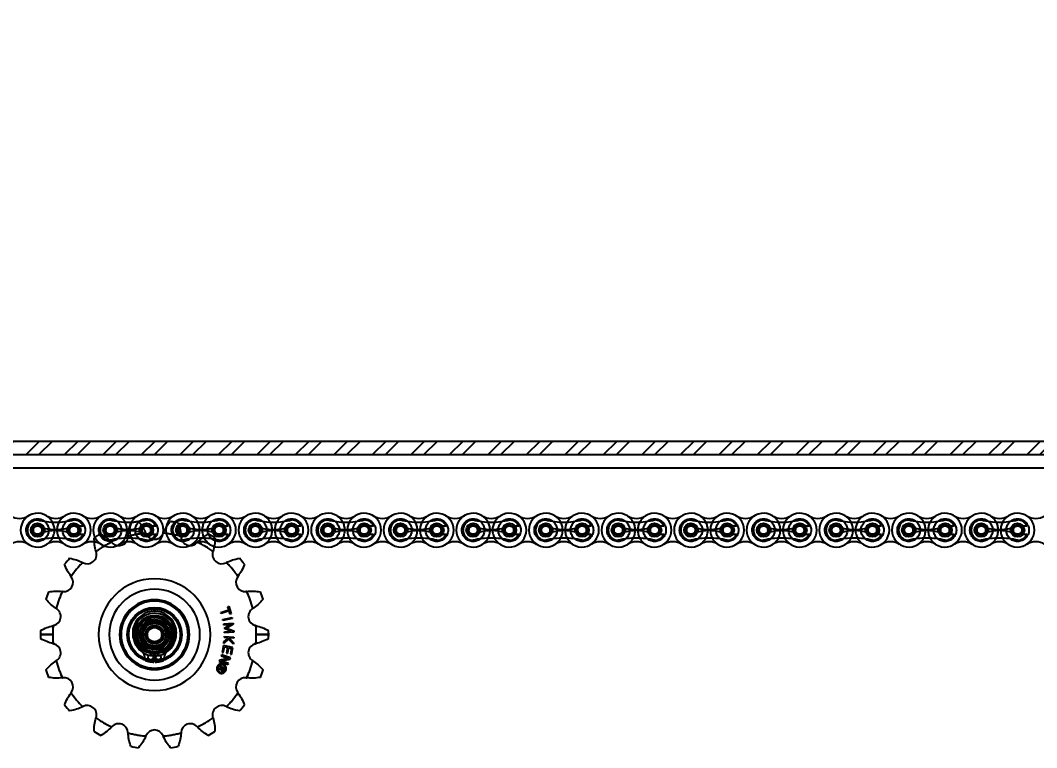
# Model space of a CAD drawing. Header units: metres. Extents: x 0 to 21025, y 0 to 14850.
# Drawn here: x 3496.1 to 3851.7, y 6327.6 to 6582.1 of the extents above; entities that cross this region are included whole.
import ezdxf

# ---------------------------------------------------------------- set-up
doc = ezdxf.new("R2010")
doc.units = ezdxf.units.M
doc.header["$LTSCALE"] = 25
doc.linetypes.add('HIDDEN2', pattern=[4.7625, 3.175, -1.5875])
for name, color, linetype in [('18_COTAS', 7, 'Continuous'), ('SHA', 7, 'Continuous'), ('SL4', 4, 'Continuous'), ('ST1', 7, 'HIDDEN2')]:
    doc.layers.add(name, color=color, linetype=linetype)
doc.styles.add('ROMANS', font='ROMANS.SHX')
doc.dimstyles.new('25___1-25', dxfattribs={"dimscale": 25, "dimtxt": 2.5, "dimasz": 2, "dimexe": 1.5, "dimexo": 1, "dimgap": 0.5, "dimtad": 1, "dimzin": 12, "dimtxsty": 'ROMANS', "dimcen": 0, "dimclrd": 256, "dimclre": 256, "dimclrt": 3, "dimazin": 3, "dimtfac": 1, "dimtmove": 0, "dimatfit": 0, "dimfxl": 1, "dimlwd": -1, "dimlwe": -1, "dimarcsym": 0})

# ---------------------------------------------------------------- blocks, each defined once
blk = doc.blocks.new('*D13')
at = {"layer": '18_COTAS', "transparency": 16777216}
for p, q in [((2083.56, 6357.87), (2083.56, 7037.95)), ((6382.51, 6357.87), (6382.51, 7037.95)), ((2133.56, 7000.45), (6332.51, 7000.45))]:
    blk.add_line(p, q, dxfattribs=at)
for points in [[(2133.56, 7008.78), (2133.56, 6992.11), (2083.56, 7000.45)], [(6332.51, 7008.78), (6332.51, 6992.11), (6382.51, 7000.45)]]:
    blk.add_solid(points, dxfattribs=at)
at = {"layer": 'Defpoints', "color": 0, "transparency": 16777216}
for p in [(6382.51, 7000.45), (2083.56, 6332.87), (6382.51, 6332.87)]:
    blk.add_point(p, dxfattribs=at)
at = {"layer": '18_COTAS', "color": 3, "transparency": 16777216, "insert": (4233.04, 7050.15), "char_height": 62.5, "attachment_point": 5, "style": 'ROMANS'}
blk.add_mtext('4298,95', dxfattribs=at)

msp = doc.modelspace()

# ---------------------------------------------------------------- hatches: boundary and pattern name
at = {"layer": 'SHA'}
h = msp.add_hatch(dxfattribs=at)
h.set_pattern_fill('ANSI32', color=256, style=0)
h.set_pattern_definition([(45, (-2913.5705, 2928.034), (-6.735192, 6.735192), []), (45, (-2909.08, 2928.034), (-6.735192, 6.735192), [])])
h.paths.add_polyline_path([(4205.539, 6434.865), (2880.564, 6434.865), (2880.564, 6430.103), (4205.539, 6430.103)], flags=0)

# ---------------------------------------------------------------- linework, layer by layer
at = {"layer": 'SL4'}
for p, q in [((2880.564, 6434.865), (4205.539, 6434.865)), ((2880.564, 6430.103), (4205.539, 6430.103)), ((4205.539, 6425.34), (2880.564, 6425.34)), ((3563.945, 6398.138), (3563.526, 6396.268)), ((3507.444, 6367.135), (3503.112, 6367.135)), ((3530.837, 6367.135), (3531.325, 6367.135)), ((3554.778, 6367.135), (3555.267, 6367.135)), ((3582.992, 6367.135), (3578.659, 6367.135))]:
    msp.add_line(p, q, dxfattribs=at)
for centre, radius in [((3502.13, 6403.705), 2.399), ((3514.83, 6403.705), 2.399), ((3527.53, 6403.705), 2.398), ((3540.23, 6403.705), 2.399), ((3552.93, 6403.705), 2.399), ((3565.63, 6403.705), 2.399), ((3578.33, 6403.705), 2.398), ((3591.03, 6403.705), 2.399), ((3603.73, 6403.705), 2.399), ((3616.43, 6403.705), 2.399), ((3629.13, 6403.705), 2.398), ((3641.83, 6403.705), 2.399), ((3654.53, 6403.705), 2.399), ((3667.23, 6403.705), 2.399), ((3679.93, 6403.705), 2.398), ((3692.63, 6403.705), 2.399), ((3705.33, 6403.705), 2.399), ((3718.03, 6403.705), 2.399), ((3730.73, 6403.705), 2.398), ((3743.43, 6403.705), 2.399), ((3756.13, 6403.705), 2.399), ((3768.83, 6403.705), 2.399), ((3781.53, 6403.705), 2.399), ((3794.23, 6403.705), 2.399), ((3806.93, 6403.705), 2.399), ((3819.63, 6403.705), 2.399), ((3832.33, 6403.705), 2.399), ((3845.03, 6403.705), 2.399), ((3543.052, 6367.135), 9.525), ((3543.052, 6367.135), 9.025)]:
    msp.add_circle(centre, radius, dxfattribs=at)
for centre, radius, start, end in [((3495.78, 6413.698), 5.92, 237.56669, 302.43331), ((3502.13, 6403.705), 5.92, 57.56669, 302.43331), ((3508.48, 6413.698), 5.92, 237.56669, 302.43331), ((3514.83, 6403.705), 5.92, 237.56669, 122.43331), ((3521.18, 6413.698), 5.92, 237.56669, 302.43331), ((3527.53, 6403.705), 5.92, 57.56669, 302.43331), ((3533.88, 6413.698), 5.92, 237.56669, 302.43331), ((3540.23, 6403.705), 5.92, 237.56669, 122.43331), ((3546.58, 6413.698), 5.92, 237.56669, 302.43331), ((3552.93, 6403.705), 5.92, 57.56669, 302.43331), ((3559.28, 6413.698), 5.92, 237.56669, 302.43331), ((3565.63, 6403.705), 5.92, 237.56669, 122.43331), ((3571.98, 6413.698), 5.92, 237.56669, 302.43331), ((3578.33, 6403.705), 5.92, 57.56669, 302.43331), ((3584.68, 6413.698), 5.92, 237.56669, 302.43331), ((3591.03, 6403.705), 5.92, 237.56669, 122.43331), ((3597.38, 6413.698), 5.92, 237.56669, 302.43331), ((3603.73, 6403.705), 5.92, 57.56669, 302.43331), ((3610.08, 6413.698), 5.92, 237.56669, 302.43331), ((3616.43, 6403.705), 5.92, 237.56669, 122.43331), ((3622.78, 6413.698), 5.92, 237.56669, 302.43331), ((3629.13, 6403.705), 5.92, 57.56669, 302.43331), ((3635.48, 6413.698), 5.92, 237.56669, 302.43331), ((3641.83, 6403.705), 5.92, 237.56669, 122.43331), ((3648.18, 6413.698), 5.92, 237.56669, 302.43331), ((3654.53, 6403.705), 5.92, 57.56669, 302.43331), ((3660.88, 6413.698), 5.92, 237.56669, 302.43331), ((3667.23, 6403.705), 5.92, 237.56669, 122.43331), ((3673.58, 6413.698), 5.92, 237.56669, 302.43331), ((3679.93, 6403.705), 5.92, 57.56669, 302.43331), ((3686.28, 6413.698), 5.92, 237.56669, 302.43331), ((3692.63, 6403.705), 5.92, 237.56669, 122.43331), ((3698.98, 6413.698), 5.92, 237.56669, 302.43331), ((3705.33, 6403.705), 5.92, 57.56669, 302.43331), ((3711.68, 6413.698), 5.92, 237.56669, 302.43331), ((3718.03, 6403.705), 5.92, 237.56669, 122.43331), ((3724.38, 6413.698), 5.92, 237.56669, 302.43331), ((3730.73, 6403.705), 5.92, 57.56669, 302.43331), ((3737.08, 6413.698), 5.92, 237.56669, 302.43331), ((3743.43, 6403.705), 5.92, 237.56669, 122.43331), ((3749.78, 6413.698), 5.92, 237.56669, 302.43331), ((3756.13, 6403.705), 5.92, 57.56669, 302.43331), ((3762.48, 6413.698), 5.92, 237.56669, 302.43331), ((3768.83, 6403.705), 5.92, 237.56669, 122.43331), ((3775.18, 6413.698), 5.92, 237.56669, 302.43331), ((3781.53, 6403.705), 5.92, 57.56669, 302.43331), ((3787.88, 6413.698), 5.92, 237.56669, 302.43331), ((3794.23, 6403.705), 5.92, 237.56669, 122.43331), ((3800.58, 6413.698), 5.92, 237.56669, 302.43331), ((3806.93, 6403.705), 5.92, 57.56669, 302.43331), ((3813.28, 6413.698), 5.92, 237.56669, 302.43331), ((3819.63, 6403.705), 5.92, 237.56669, 122.43331), ((3825.98, 6413.698), 5.92, 237.56669, 302.43331), ((3832.33, 6403.705), 5.92, 57.56669, 302.43331), ((3838.68, 6413.698), 5.92, 237.56669, 302.43331), ((3845.03, 6403.705), 5.92, 237.56669, 122.43331), ((3851.38, 6413.698), 5.92, 237.56669, 302.43331), ((3495.78, 6393.712), 5.92, 57.56669, 122.43331), ((3508.48, 6393.712), 5.92, 57.56669, 122.43331), ((3521.18, 6393.712), 5.92, 57.56669, 122.43331), ((3543.052, 6367.135), 35.607, 119.47752, 125.09934), ((3530.535, 6401.525), 3.238, 260.67098, 323.16884), ((3533.88, 6393.712), 5.92, 57.56669, 122.43331), ((3546.58, 6393.712), 5.92, 57.56669, 122.43331), ((3555.569, 6401.525), 3.238, 265.84524, 317.5), ((3559.28, 6393.712), 5.92, 57.56669, 122.43331), ((3569.303, 6388.94), 15.39, 137.01769, 137.5), ((3543.052, 6367.135), 35.607, 54.90066, 65.09934), ((3571.98, 6393.712), 5.92, 57.56669, 122.43331), ((3584.68, 6393.712), 5.92, 57.56669, 122.43331), ((3597.38, 6393.712), 5.92, 57.56669, 122.43331), ((3610.08, 6393.712), 5.92, 57.56669, 122.43331), ((3622.78, 6393.712), 5.92, 57.56669, 122.43331), ((3635.48, 6393.712), 5.92, 57.56669, 122.43331), ((3648.18, 6393.712), 5.92, 57.56669, 122.43331), ((3660.88, 6393.712), 5.92, 57.56669, 122.43331), ((3673.58, 6393.712), 5.92, 57.56669, 122.43331), ((3686.28, 6393.712), 5.92, 57.56669, 122.43331), ((3698.98, 6393.712), 5.92, 57.56669, 122.43331), ((3711.68, 6393.712), 5.92, 57.56669, 122.43331), ((3724.38, 6393.712), 5.92, 57.56669, 122.43331), ((3737.08, 6393.712), 5.92, 57.56669, 122.43331), ((3749.78, 6393.712), 5.92, 57.56669, 122.43331), ((3762.48, 6393.712), 5.92, 57.56669, 122.43331), ((3775.18, 6393.712), 5.92, 57.56669, 122.43331), ((3787.88, 6393.712), 5.92, 57.56669, 122.43331), ((3800.58, 6393.712), 5.92, 57.56669, 122.43331), ((3813.28, 6393.712), 5.92, 57.56669, 122.43331), ((3825.98, 6393.712), 5.92, 57.56669, 122.43331), ((3838.68, 6393.712), 5.92, 57.56669, 122.43331), ((3851.38, 6393.712), 5.92, 57.56669, 122.43331), ((3543.052, 6367.135), 39.94, 138.03204, 141.96796), ((3519.528, 6395.17), 3.238, 242.5, 17.5), ((3537.294, 6400.772), 15.39, 197.01769, 197.5), ((3566.576, 6395.17), 3.238, 162.5, 297.5), ((3548.81, 6400.772), 15.39, 342.5, 342.98231), ((3543.052, 6367.135), 39.94, 38.03204, 41.96796), ((3543.052, 6367.135), 35.607, 134.90066, 145.09934), ((3510.926, 6378.647), 15.39, 62.5, 62.98231), ((3575.177, 6378.647), 15.39, 117.01769, 117.5), ((3543.052, 6367.135), 35.607, 34.90066, 45.09934), ((3511.358, 6385.434), 3.238, 262.5, 37.5), ((3526.137, 6396.774), 15.39, 217.01769, 217.5), ((3543.052, 6367.135), 19.544, 0, 180), ((3574.746, 6385.434), 3.238, 142.5, 277.5), ((3559.967, 6396.774), 15.39, 322.5, 322.98231), ((3543.052, 6367.135), 39.94, 158.03204, 161.96796), ((3543.052, 6367.135), 35.607, 154.90066, 165.09934), ((3508.926, 6366.965), 15.39, 82.5, 82.98231), ((3543.052, 6367.135), 15.88, 0, 180), ((3577.177, 6366.965), 15.39, 97.01769, 97.5), ((3543.052, 6367.135), 35.607, 14.90066, 25.09934), ((3543.052, 6367.135), 39.94, 18.03204, 21.96796), ((3507.011, 6373.49), 3.238, 282.5, 57.5), ((3517.02, 6389.201), 15.39, 237.01769, 237.5), ((3543.052, 6367.135), 12.215, 0, 180), ((3543.052, 6367.135), 11.726, 0, 180), ((3579.093, 6373.49), 3.238, 122.5, 257.5), ((3569.084, 6389.201), 15.39, 302.5, 302.98231), ((3543.052, 6367.135), 35.607, 174.90066, 180), ((3511.042, 6355.304), 15.39, 102.5, 102.98231), ((3575.061, 6355.304), 15.39, 77.01769, 77.5), ((3543.052, 6367.135), 35.607, 0, 5.09934), ((3543.052, 6367.135), 39.94, 178.03204, 180), ((3543.052, 6367.135), 39.94, 180, 181.96796), ((3543.052, 6367.135), 35.607, 180, 185.09934), ((3543.052, 6367.135), 19.544, 180, 0), ((3543.052, 6367.135), 15.88, 180, 0), ((3543.052, 6367.135), 12.215, 180, 0), ((3543.052, 6367.135), 11.726, 180, 0), ((3543.052, 6367.135), 35.607, 354.90066, 0), ((3543.052, 6367.135), 39.94, 0, 1.96796), ((3543.052, 6367.135), 39.94, 358.03204, 0), ((3511.042, 6378.967), 15.39, 257.01769, 257.5), ((3507.011, 6360.78), 3.238, 302.5, 77.5), ((3579.093, 6360.78), 3.238, 102.5, 237.5), ((3575.061, 6378.967), 15.39, 282.5, 282.98231), ((3543.052, 6367.135), 39.94, 198.03204, 201.96796), ((3517.02, 6345.069), 15.39, 122.5, 122.98231), ((3543.052, 6367.135), 35.607, 194.90066, 205.09934), ((3543.052, 6367.135), 35.607, 334.90066, 345.09934), ((3569.084, 6345.069), 15.39, 57.01769, 57.5), ((3543.052, 6367.135), 39.94, 338.03204, 341.96796), ((3508.926, 6367.306), 15.39, 277.01769, 277.5), ((3511.358, 6348.837), 3.238, 322.5, 97.5), ((3574.746, 6348.837), 3.238, 82.5, 217.5), ((3577.177, 6367.306), 15.39, 262.5, 262.98231), ((3526.137, 6337.497), 15.39, 142.5, 142.98231), ((3543.052, 6367.135), 35.607, 214.90066, 225.09934), ((3543.052, 6367.135), 35.607, 314.90066, 325.09934), ((3559.967, 6337.497), 15.39, 37.01769, 37.5), ((3543.052, 6367.135), 39.94, 218.03204, 221.96796), ((3510.926, 6355.624), 15.39, 297.01769, 297.5), ((3519.528, 6339.1), 3.238, 342.5, 117.5), ((3566.576, 6339.1), 3.238, 62.5, 197.5), ((3575.177, 6355.624), 15.39, 242.5, 242.98231), ((3543.052, 6367.135), 39.94, 318.03204, 321.96796), ((3537.294, 6333.499), 15.39, 162.5, 162.98231), ((3543.052, 6367.135), 35.607, 234.90066, 245.09934), ((3543.052, 6367.135), 35.607, 294.90066, 305.09934), ((3548.81, 6333.499), 15.39, 17.01769, 17.5), ((3543.052, 6367.135), 39.94, 238.03204, 241.96796), ((3516.8, 6345.33), 15.39, 317.01769, 317.5), ((3530.535, 6332.745), 3.238, 2.5, 137.5), ((3543.052, 6330.538), 3.238, 22.5, 157.5), ((3555.569, 6332.745), 3.238, 42.5, 177.5), ((3569.303, 6345.33), 15.39, 222.5, 222.98231), ((3543.052, 6367.135), 39.94, 298.03204, 301.96796), ((3549.145, 6333.558), 15.39, 182.5, 182.98231), ((3543.052, 6367.135), 35.607, 254.90066, 265.09934), ((3525.841, 6337.667), 15.39, 337.01769, 337.5), ((3560.262, 6337.667), 15.39, 202.5, 202.98231), ((3543.052, 6367.135), 35.607, 274.90066, 285.09934), ((3536.958, 6333.558), 15.39, 357.01769, 357.5), ((3543.052, 6367.135), 39.94, 258.03204, 261.96796), ((3543.052, 6367.135), 39.94, 278.03204, 281.96796)]:
    msp.add_arc(centre, radius, start, end, dxfattribs=at)
for points, knots in [([(3522.578, 6396.268), (3522.362, 6397.036), (3522.06, 6398.11), (3522.016, 6399.183), (3522.003, 6399.489)], [0, 0, 0, 0, 0.7150867, 1, 1, 1, 1]), ([(3513.356, 6393.844), (3514.155, 6393.684), (3515.708, 6393.374), (3517.196, 6392.689), (3517.917, 6392.357)], [0, 0, 0, 0, 0.5152637, 1, 1, 1, 1]), ([(3568.186, 6392.357), (3568.908, 6392.689), (3570.396, 6393.374), (3571.948, 6393.684), (3572.748, 6393.844)], [0, 0, 0, 0, 0.4847362, 1, 1, 1, 1]), ([(3513.848, 6387.508), (3513.396, 6388.161), (3512.463, 6389.508), (3511.888, 6390.982), (3511.592, 6391.742)], [0, 0, 0, 0, 0.4847365, 1, 1, 1, 1]), ([(3574.511, 6391.742), (3574.215, 6390.982), (3573.64, 6389.508), (3572.707, 6388.161), (3572.255, 6387.508)], [0, 0, 0, 0, 0.5152633, 1, 1, 1, 1]), ([(3508.642, 6376.292), (3507.993, 6376.75), (3506.656, 6377.697), (3505.612, 6378.886), (3505.073, 6379.499)], [0, 0, 0, 0, 0.4847361, 1, 1, 1, 1]), ([(3506.012, 6382.076), (3506.818, 6382.2), (3508.382, 6382.44), (3510.015, 6382.305), (3510.806, 6382.24)], [0, 0, 0, 0, 0.5152562, 1, 1, 1, 1]), ([(3575.297, 6382.24), (3576.088, 6382.305), (3577.721, 6382.44), (3579.285, 6382.2), (3580.092, 6382.076)], [0, 0, 0, 0, 0.4847219, 1, 1, 1, 1]), ([(3581.03, 6379.499), (3580.492, 6378.886), (3579.447, 6377.697), (3578.11, 6376.75), (3577.462, 6376.292)], [0, 0, 0, 0, 0.5152637, 1, 1, 1, 1]), ([(3503.135, 6368.507), (3503.851, 6368.899), (3505.239, 6369.659), (3506.819, 6370.091), (3507.585, 6370.3)], [0, 0, 0, 0, 0.5152541, 1, 1, 1, 1]), ([(3578.518, 6370.3), (3579.284, 6370.091), (3580.864, 6369.659), (3582.253, 6368.899), (3582.968, 6368.507)], [0, 0, 0, 0, 0.4847248, 1, 1, 1, 1]), ([(3507.585, 6363.97), (3506.819, 6364.18), (3505.239, 6364.612), (3503.851, 6365.372), (3503.135, 6365.764)], [0, 0, 0, 0, 0.4847248, 1, 1, 1, 1]), ([(3582.968, 6365.764), (3582.253, 6365.372), (3580.864, 6364.612), (3579.284, 6364.18), (3578.518, 6363.97)], [0, 0, 0, 0, 0.51525414, 1, 1, 1, 1]), ([(3505.073, 6354.772), (3505.612, 6355.385), (3506.656, 6356.574), (3507.993, 6357.52), (3508.642, 6357.979)], [0, 0, 0, 0, 0.5152637, 1, 1, 1, 1]), ([(3577.462, 6357.979), (3578.11, 6357.52), (3579.447, 6356.574), (3580.492, 6355.385), (3581.03, 6354.772)], [0, 0, 0, 0, 0.484736, 1, 1, 1, 1]), ([(3510.806, 6352.031), (3510.015, 6351.966), (3508.383, 6351.831), (3506.818, 6352.071), (3506.012, 6352.194)], [0, 0, 0, 0, 0.4847219, 1, 1, 1, 1]), ([(3580.092, 6352.194), (3579.286, 6352.071), (3577.721, 6351.831), (3576.088, 6351.966), (3575.297, 6352.031)], [0, 0, 0, 0, 0.5152562, 1, 1, 1, 1]), ([(3511.592, 6342.528), (3511.888, 6343.288), (3512.463, 6344.763), (3513.396, 6346.11), (3513.848, 6346.762)], [0, 0, 0, 0, 0.51526331, 1, 1, 1, 1]), ([(3572.255, 6346.762), (3572.707, 6346.11), (3573.64, 6344.763), (3574.215, 6343.288), (3574.511, 6342.528)], [0, 0, 0, 0, 0.4847365, 1, 1, 1, 1]), ([(3517.917, 6341.913), (3517.196, 6341.581), (3515.708, 6340.896), (3514.155, 6340.587), (3513.356, 6340.427)], [0, 0, 0, 0, 0.4847362, 1, 1, 1, 1]), ([(3572.748, 6340.427), (3571.948, 6340.587), (3570.396, 6340.896), (3568.908, 6341.581), (3568.186, 6341.913)], [0, 0, 0, 0, 0.5152637, 1, 1, 1, 1]), ([(3521.906, 6333.252), (3521.924, 6334.068), (3521.96, 6335.65), (3522.376, 6337.235), (3522.578, 6338.003)], [0, 0, 0, 0, 0.5152602, 1, 1, 1, 1]), ([(3563.526, 6338.003), (3563.727, 6337.235), (3564.144, 6335.65), (3564.179, 6334.068), (3564.198, 6333.252)], [0, 0, 0, 0, 0.4847353, 1, 1, 1, 1]), ([(3528.059, 6334.838), (3527.495, 6334.279), (3526.331, 6333.127), (3524.978, 6332.305), (3524.281, 6331.881)], [0, 0, 0, 0, 0.4847365, 1, 1, 1, 1]), ([(3561.822, 6331.881), (3561.125, 6332.305), (3559.772, 6333.127), (3558.608, 6334.279), (3558.044, 6334.838)], [0, 0, 0, 0, 0.5152633, 1, 1, 1, 1]), ([(3534.77, 6328.063), (3534.508, 6328.836), (3534, 6330.335), (3533.849, 6331.966), (3533.776, 6332.757)], [0, 0, 0, 0, 0.5152541, 1, 1, 1, 1]), ([(3540.01, 6331.658), (3539.671, 6330.94), (3538.971, 6329.459), (3537.981, 6328.224), (3537.471, 6327.587)], [0, 0, 0, 0, 0.4847352, 1, 1, 1, 1]), ([(3548.632, 6327.587), (3548.122, 6328.224), (3547.132, 6329.459), (3546.433, 6330.94), (3546.094, 6331.658)], [0, 0, 0, 0, 0.5152575, 1, 1, 1, 1]), ([(3552.327, 6332.757), (3552.254, 6331.967), (3552.103, 6330.335), (3551.595, 6328.836), (3551.334, 6328.063)], [0, 0, 0, 0, 0.4847248, 1, 1, 1, 1])]:
    msp.add_open_spline(points, degree=3, knots=knots, dxfattribs=at)
at = {"layer": 'ST1'}
for p, q in [((4205.539, 6425.34), (2880.564, 6425.34)), ((3515.937, 6405.181), (3518.061, 6405.181)), ((3541.337, 6405.181), (3543.461, 6405.181)), ((3566.737, 6405.181), (3568.861, 6405.181)), ((3592.137, 6405.181), (3594.261, 6405.181)), ((3617.537, 6405.181), (3619.661, 6405.181)), ((3642.937, 6405.181), (3645.06, 6405.181)), ((3668.337, 6405.181), (3670.46, 6405.181)), ((3693.737, 6405.181), (3695.86, 6405.181)), ((3719.137, 6405.181), (3721.26, 6405.181)), ((3744.537, 6405.181), (3746.66, 6405.181)), ((3769.937, 6405.181), (3772.06, 6405.181)), ((3795.337, 6405.181), (3797.46, 6405.181)), ((3820.737, 6405.181), (3822.86, 6405.181)), ((3846.137, 6405.181), (3848.26, 6405.181)), ((3515.937, 6402.229), (3518.061, 6402.229)), ((3522.003, 6399.489), (3521.906, 6401.018)), ((3541.337, 6402.229), (3543.461, 6402.229)), ((3566.737, 6402.229), (3568.861, 6402.229)), ((3592.137, 6402.229), (3594.261, 6402.229)), ((3617.537, 6402.229), (3619.661, 6402.229)), ((3642.937, 6402.229), (3645.06, 6402.229)), ((3668.337, 6402.229), (3670.46, 6402.229)), ((3693.737, 6402.229), (3695.86, 6402.229)), ((3719.137, 6402.229), (3721.26, 6402.229)), ((3744.537, 6402.229), (3746.66, 6402.229)), ((3769.937, 6402.229), (3772.06, 6402.229)), ((3795.337, 6402.229), (3797.46, 6402.229)), ((3820.737, 6402.229), (3822.86, 6402.229)), ((3846.137, 6402.229), (3848.26, 6402.229)), ((3568.649, 6376.908), (3569.039, 6377.035)), ((3569.011, 6375.797), (3568.649, 6376.908)), ((3569.039, 6377.035), (3569.886, 6374.433)), ((3540.909, 6372.496), (3543.766, 6372.084)), ((3566.219, 6374.889), (3569.011, 6375.797)), ((3566.344, 6374.508), (3566.219, 6374.889)), ((3569.135, 6375.415), (3566.344, 6374.508)), ((3566.897, 6372.452), (3570.169, 6373.152)), ((3566.981, 6372.059), (3566.897, 6372.452)), ((3570.253, 6372.759), (3566.981, 6372.059)), ((3569.496, 6374.306), (3569.135, 6375.415)), ((3569.886, 6374.433), (3569.496, 6374.306)), ((3570.169, 6373.152), (3570.253, 6372.759)), ((3537.337, 6367.96), (3539.123, 6370.228)), ((3567.245, 6370.87), (3570.577, 6371.17)), ((3567.281, 6370.471), (3567.245, 6370.87)), ((3569.543, 6370.672), (3567.281, 6370.471)), ((3567.383, 6369.332), (3569.543, 6370.672)), ((3567.387, 6369.289), (3567.383, 6369.332)), ((3569.75, 6368.354), (3567.387, 6369.289)), ((3570.613, 6370.767), (3568.269, 6369.39)), ((3568.269, 6369.39), (3570.821, 6368.45)), ((3570.577, 6371.17), (3570.613, 6370.767)), ((3503.112, 6367.135), (3507.444, 6367.135)), ((3531.325, 6367.135), (3530.837, 6367.135)), ((3536.601, 6367.7), (3535.628, 6367.785)), ((3535.628, 6367.785), (3536.601, 6367.7)), ((3548.766, 6366.311), (3546.98, 6364.042)), ((3550.475, 6366.486), (3549.502, 6366.571)), ((3549.502, 6366.571), (3550.475, 6366.486)), ((3555.267, 6367.135), (3554.778, 6367.135)), ((3568.993, 6365.586), (3567.32, 6364.069)), ((3567.357, 6364.566), (3568.758, 6365.836)), ((3567.475, 6366.12), (3567.505, 6366.52)), ((3568.568, 6366.038), (3567.475, 6366.12)), ((3567.488, 6368.15), (3569.75, 6368.354)), ((3567.524, 6367.756), (3567.488, 6368.15)), ((3567.505, 6366.52), (3570.841, 6366.269)), ((3570.856, 6368.055), (3567.524, 6367.756)), ((3568.758, 6365.836), (3568.568, 6366.038)), ((3570.656, 6363.818), (3568.993, 6365.586)), ((3570.811, 6365.869), (3569.111, 6365.997)), ((3569.111, 6365.997), (3570.693, 6364.315)), ((3570.841, 6366.269), (3570.811, 6365.869)), ((3570.821, 6368.45), (3570.856, 6368.055)), ((3578.659, 6367.135), (3582.992, 6367.135)), ((3545.195, 6361.774), (3542.337, 6362.187)), ((3567.213, 6363.318), (3566.708, 6360.913)), ((3567.109, 6360.829), (3567.532, 6362.84)), ((3570.487, 6362.631), (3567.213, 6363.318)), ((3567.32, 6364.069), (3567.357, 6364.566)), ((3567.532, 6362.84), (3568.63, 6362.61)), ((3568.63, 6362.61), (3568.208, 6360.598)), ((3568.609, 6360.514), (3569.032, 6362.526)), ((3569.032, 6362.526), (3570.003, 6362.322)), ((3570.003, 6362.322), (3569.58, 6360.31)), ((3569.982, 6360.225), (3570.487, 6362.631)), ((3570.693, 6364.315), (3570.656, 6363.818)), ((3539.455, 6359.934), (3539.631, 6358.602)), ((3542.802, 6357.539), (3542.89, 6360.937)), ((3543.213, 6360.937), (3543.302, 6357.539)), ((3546.473, 6358.602), (3546.648, 6359.934)), ((3565.805, 6358.207), (3565.652, 6357.779)), ((3568.885, 6358.809), (3565.805, 6358.207)), ((3566.33, 6357.963), (3569.47, 6358.525)), ((3566.477, 6360.094), (3566.343, 6359.716)), ((3566.343, 6359.716), (3568.885, 6358.809)), ((3569.628, 6358.97), (3566.477, 6360.094)), ((3566.708, 6360.913), (3567.109, 6360.829)), ((3568.208, 6360.598), (3568.609, 6360.514)), ((3569.47, 6358.525), (3569.628, 6358.97)), ((3569.58, 6360.31), (3569.982, 6360.225)), ((3565.25, 6354.962), (3565.421, 6355.322)), ((3566.279, 6354.986), (3565.25, 6354.962)), ((3565.421, 6355.322), (3566.401, 6355.345)), ((3565.652, 6357.779), (3568.804, 6356.657)), ((3565.756, 6355.949), (3565.897, 6356.246)), ((3566.517, 6355.589), (3565.756, 6355.949)), ((3565.897, 6356.246), (3567.665, 6355.41)), ((3568.939, 6357.035), (3566.33, 6357.963)), ((3566.401, 6355.345), (3566.517, 6355.589)), ((3566.728, 6354.74), (3566.594, 6354.458)), ((3566.602, 6354.454), (3566.735, 6354.737)), ((3566.804, 6355.466), (3566.615, 6355.065)), ((3567.248, 6355.256), (3566.804, 6355.466)), ((3567.061, 6354.861), (3567.248, 6355.256)), ((3567.665, 6355.41), (3567.354, 6354.752)), ((3568.804, 6356.657), (3568.939, 6357.035))]:
    msp.add_line(p, q, dxfattribs=at)
for centre, radius in [((3502.13, 6403.705), 3.96), ((3502.13, 6403.705), 1.845), ((3502.13, 6403.705), 1.476), ((3514.83, 6403.705), 3.96), ((3514.83, 6403.705), 1.845), ((3514.83, 6403.705), 1.476), ((3527.53, 6403.705), 3.96), ((3527.53, 6403.705), 1.845), ((3527.53, 6403.705), 1.476), ((3540.23, 6403.705), 3.96), ((3540.23, 6403.705), 1.845), ((3540.23, 6403.705), 1.476), ((3552.93, 6403.705), 3.96), ((3552.93, 6403.705), 1.845), ((3552.93, 6403.705), 1.476), ((3565.63, 6403.705), 3.96), ((3565.63, 6403.705), 1.845), ((3565.63, 6403.705), 1.476), ((3578.33, 6403.705), 3.96), ((3578.33, 6403.705), 1.845), ((3578.33, 6403.705), 1.476), ((3591.03, 6403.705), 3.96), ((3591.03, 6403.705), 1.845), ((3591.03, 6403.705), 1.476), ((3603.73, 6403.705), 3.96), ((3603.73, 6403.705), 1.845), ((3603.73, 6403.705), 1.476), ((3616.43, 6403.705), 3.96), ((3616.43, 6403.705), 1.845), ((3616.43, 6403.705), 1.476), ((3629.13, 6403.705), 3.96), ((3629.13, 6403.705), 1.845), ((3629.13, 6403.705), 1.476), ((3641.83, 6403.705), 3.96), ((3641.83, 6403.705), 1.845), ((3641.83, 6403.705), 1.476), ((3654.53, 6403.705), 3.96), ((3654.53, 6403.705), 1.845), ((3654.53, 6403.705), 1.476), ((3667.23, 6403.705), 3.96), ((3667.23, 6403.705), 1.845), ((3667.23, 6403.705), 1.476), ((3679.93, 6403.705), 3.96), ((3679.93, 6403.705), 1.845), ((3679.93, 6403.705), 1.476), ((3692.63, 6403.705), 3.96), ((3692.63, 6403.705), 1.845), ((3692.63, 6403.705), 1.476), ((3705.33, 6403.705), 3.96), ((3705.33, 6403.705), 1.845), ((3705.33, 6403.705), 1.476), ((3718.03, 6403.705), 3.96), ((3718.03, 6403.705), 1.845), ((3718.03, 6403.705), 1.476), ((3730.73, 6403.705), 3.96), ((3730.73, 6403.705), 1.845), ((3730.73, 6403.705), 1.476), ((3743.43, 6403.705), 3.96), ((3743.43, 6403.705), 1.845), ((3743.43, 6403.705), 1.476), ((3756.13, 6403.705), 3.96), ((3756.13, 6403.705), 1.845), ((3756.13, 6403.705), 1.476), ((3768.83, 6403.705), 3.96), ((3768.83, 6403.705), 1.845), ((3768.83, 6403.705), 1.476), ((3781.53, 6403.705), 3.96), ((3781.53, 6403.705), 1.845), ((3781.53, 6403.705), 1.476), ((3794.23, 6403.705), 3.96), ((3794.23, 6403.705), 1.845), ((3794.23, 6403.705), 1.476), ((3806.93, 6403.705), 3.96), ((3806.93, 6403.705), 1.845), ((3806.93, 6403.705), 1.476), ((3819.63, 6403.705), 3.96), ((3819.63, 6403.705), 1.845), ((3819.63, 6403.705), 1.476), ((3832.33, 6403.705), 3.96), ((3832.33, 6403.705), 1.845), ((3832.33, 6403.705), 1.476), ((3845.03, 6403.705), 3.96), ((3845.03, 6403.705), 1.845), ((3845.03, 6403.705), 1.476), ((3543.052, 6367.135), 6.725), ((3543.052, 6367.135), 6.475), ((3543.052, 6367.135), 6.2), ((3543.052, 6367.135), 6), ((3543.052, 6367.135), 5.975), ((3543.052, 6367.135), 5.25), ((3543.052, 6367.135), 5), ((3543.052, 6367.135), 4.5), ((3543.052, 6367.135), 4), ((3543.052, 6367.135), 3.25), ((3543.052, 6367.135), 3.2), ((3543.052, 6367.135), 3), ((3543.052, 6367.135), 2.5), ((3541.702, 6359.199), 0.85), ((3544.402, 6359.199), 0.85)]:
    msp.add_circle(centre, radius, dxfattribs=at)
for centre, radius, start, end in [((3502.13, 6403.705), 5.92, 302.43324, 57.56676), ((3514.83, 6403.705), 5.92, 122.43328, 237.56672), ((3527.53, 6403.705), 5.92, 302.43324, 57.56676), ((3540.23, 6403.705), 5.92, 122.43328, 237.56672), ((3552.93, 6403.705), 5.92, 302.43324, 57.56676), ((3565.63, 6403.705), 5.92, 122.43328, 237.56672), ((3578.33, 6403.705), 5.92, 302.43324, 57.56676), ((3591.03, 6403.705), 5.92, 122.43324, 237.56676), ((3603.73, 6403.705), 5.92, 302.43328, 57.56672), ((3616.43, 6403.705), 5.92, 122.43328, 237.56672), ((3629.13, 6403.705), 5.92, 302.43324, 57.56676), ((3641.83, 6403.705), 5.92, 122.43324, 237.56672), ((3654.53, 6403.705), 5.92, 302.43324, 57.56676), ((3667.23, 6403.705), 5.92, 122.43328, 237.56672), ((3679.93, 6403.705), 5.92, 302.43324, 57.56672), ((3692.63, 6403.705), 5.92, 122.43328, 237.56672), ((3705.33, 6403.705), 5.92, 302.43328, 57.56672), ((3718.03, 6403.705), 5.92, 122.43328, 237.56676), ((3730.73, 6403.705), 5.92, 302.43324, 57.56676), ((3743.43, 6403.705), 5.92, 122.43328, 237.56676), ((3756.13, 6403.705), 5.92, 302.43328, 57.56676), ((3768.83, 6403.705), 5.92, 122.43328, 237.56672), ((3781.53, 6403.705), 5.92, 302.43324, 57.56676), ((3794.23, 6403.705), 5.92, 122.43328, 237.56672), ((3806.93, 6403.705), 5.92, 302.43328, 57.56676), ((3819.63, 6403.705), 5.92, 122.43328, 237.56672), ((3832.33, 6403.705), 5.92, 302.43324, 57.56672), ((3845.03, 6403.705), 5.92, 122.43328, 237.56676), ((3502.13, 6403.705), 3.552, 90, 270), ((3508.48, 6432.802), 26.322, 256.04015, 283.95985), ((3508.48, 6420.058), 16.175, 252.993, 287.007), ((3514.83, 6403.705), 3.552, 24.55336, 90), ((3527.53, 6403.705), 3.552, 90, 270), ((3533.88, 6432.802), 26.322, 256.04015, 283.95985), ((3533.88, 6420.058), 16.175, 252.993, 287.007), ((3543.052, 6367.135), 39.94, 98.03204, 101.96796), ((3540.23, 6403.705), 3.552, 24.55336, 90), ((3543.052, 6367.135), 39.94, 78.03204, 81.96796), ((3552.93, 6403.705), 3.552, 90, 270), ((3559.28, 6432.802), 26.322, 256.04015, 283.95985), ((3559.28, 6420.058), 16.175, 252.993, 287.007), ((3565.63, 6403.705), 3.552, 24.55336, 90), ((3578.33, 6403.705), 3.552, 90, 270), ((3584.68, 6432.802), 26.322, 256.04015, 283.95985), ((3584.68, 6420.058), 16.175, 252.993, 287.007), ((3591.03, 6403.705), 3.552, 24.55336, 90), ((3603.73, 6403.705), 3.552, 90, 270), ((3610.08, 6432.802), 26.322, 256.04015, 283.95985), ((3610.08, 6420.058), 16.175, 252.993, 287.007), ((3616.43, 6403.705), 3.552, 24.55336, 90), ((3629.13, 6403.705), 3.552, 90, 270), ((3635.48, 6432.802), 26.322, 256.04015, 283.95985), ((3635.48, 6420.058), 16.175, 252.993, 287.007), ((3641.83, 6403.705), 3.552, 24.55336, 90), ((3654.53, 6403.705), 3.552, 90, 270), ((3660.88, 6432.802), 26.322, 256.04015, 283.95985), ((3660.88, 6420.058), 16.175, 252.993, 287.007), ((3667.23, 6403.705), 3.552, 24.55336, 90), ((3679.93, 6403.705), 3.552, 90, 270), ((3686.28, 6432.802), 26.322, 256.04015, 283.95985), ((3686.28, 6420.058), 16.175, 252.993, 287.007), ((3692.63, 6403.705), 3.552, 24.55336, 90), ((3705.33, 6403.705), 3.552, 90, 270), ((3711.68, 6432.802), 26.322, 256.04015, 283.95985), ((3711.68, 6420.058), 16.175, 252.993, 287.007), ((3718.03, 6403.705), 3.552, 24.55336, 90), ((3730.73, 6403.705), 3.552, 90, 270), ((3737.08, 6432.802), 26.322, 256.04015, 283.95985), ((3737.08, 6420.058), 16.175, 252.993, 287.007), ((3743.43, 6403.705), 3.552, 24.55336, 90), ((3756.13, 6403.705), 3.552, 90, 270), ((3762.48, 6432.802), 26.322, 256.04015, 283.95985), ((3762.48, 6420.058), 16.175, 252.993, 287.007), ((3768.83, 6403.705), 3.552, 24.55336, 90), ((3781.53, 6403.705), 3.552, 90, 270), ((3787.88, 6432.802), 26.322, 256.04015, 283.95985), ((3787.88, 6420.058), 16.175, 252.993, 287.007), ((3794.23, 6403.705), 3.552, 24.55336, 90), ((3806.93, 6403.705), 3.552, 90, 270), ((3813.28, 6432.802), 26.322, 256.04015, 283.95985), ((3813.28, 6420.058), 16.175, 252.993, 287.007), ((3819.63, 6403.705), 3.552, 24.55336, 90), ((3832.33, 6403.705), 3.552, 90, 270), ((3838.68, 6432.802), 26.322, 256.04015, 283.95985), ((3838.68, 6420.058), 16.175, 252.993, 287.007), ((3845.03, 6403.705), 3.552, 24.55336, 90), ((3508.48, 6374.609), 26.322, 76.04015, 103.95985), ((3508.48, 6387.353), 16.175, 72.993, 107.007), ((3514.83, 6403.705), 3.552, 270, 335.44664), ((3543.052, 6367.135), 39.94, 118.03204, 121.96796), ((3533.88, 6374.609), 26.322, 76.04015, 103.95985), ((3533.88, 6387.353), 16.175, 72.993, 107.007), ((3530.535, 6401.525), 3.238, 323.16884, 357.5), ((3549.145, 6400.713), 15.39, 177.01769, 177.5), ((3543.052, 6367.135), 35.607, 94.90066, 105.09934), ((3543.052, 6367.135), 35.607, 94.90066, 105.09934), ((3525.841, 6396.604), 15.39, 22.5, 22.98231), ((3543.052, 6403.732), 3.238, 202.5, 337.5), ((3540.23, 6403.705), 3.552, 270, 335.44664), ((3560.262, 6396.604), 15.39, 157.01769, 157.5), ((3543.052, 6367.135), 35.607, 74.90066, 85.09934), ((3543.052, 6367.135), 35.607, 74.90066, 85.09934), ((3536.958, 6400.713), 15.39, 2.5, 2.98231), ((3555.569, 6401.525), 3.238, 182.5, 265.84524), ((3559.28, 6374.609), 26.322, 76.04015, 103.95985), ((3559.28, 6387.353), 16.175, 72.993, 107.007), ((3543.052, 6367.135), 39.94, 58.03204, 61.96796), ((3565.63, 6403.705), 3.552, 270, 335.44664), ((3584.68, 6374.609), 26.322, 76.04015, 103.95985), ((3584.68, 6387.353), 16.175, 72.993, 107.007), ((3591.03, 6403.705), 3.552, 270, 335.44664), ((3610.08, 6374.609), 26.322, 76.04015, 103.95985), ((3610.08, 6387.353), 16.175, 72.993, 107.007), ((3616.43, 6403.705), 3.552, 270, 335.44664), ((3635.48, 6374.609), 26.322, 76.04015, 103.95985), ((3635.48, 6387.353), 16.175, 72.993, 107.007), ((3641.83, 6403.705), 3.552, 270, 335.44664), ((3660.88, 6374.609), 26.322, 76.04015, 103.95985), ((3660.88, 6387.353), 16.175, 72.993, 107.007), ((3667.23, 6403.705), 3.552, 270, 335.44664), ((3686.28, 6374.609), 26.322, 76.04015, 103.95985), ((3686.28, 6387.353), 16.175, 72.993, 107.007), ((3692.63, 6403.705), 3.552, 270, 335.44664), ((3711.68, 6374.609), 26.322, 76.04015, 103.95985), ((3711.68, 6387.353), 16.175, 72.993, 107.007), ((3718.03, 6403.705), 3.552, 270, 335.44664), ((3737.08, 6374.609), 26.322, 76.04015, 103.95985), ((3737.08, 6387.353), 16.175, 72.993, 107.007), ((3743.43, 6403.705), 3.552, 270, 335.44664), ((3762.48, 6374.609), 26.322, 76.04015, 103.95985), ((3762.48, 6387.353), 16.175, 72.993, 107.007), ((3768.83, 6403.705), 3.552, 270, 335.44664), ((3787.88, 6374.609), 26.322, 76.04015, 103.95985), ((3787.88, 6387.353), 16.175, 72.993, 107.007), ((3794.23, 6403.705), 3.552, 270, 335.44664), ((3813.28, 6374.609), 26.322, 76.04015, 103.95985), ((3813.28, 6387.353), 16.175, 72.993, 107.007), ((3819.63, 6403.705), 3.552, 270, 335.44664), ((3838.68, 6374.609), 26.322, 76.04015, 103.95985), ((3838.68, 6387.353), 16.175, 72.993, 107.007), ((3845.03, 6403.705), 3.552, 270, 335.44664), ((3543.052, 6367.135), 35.607, 114.90066, 125.09934), ((3543.052, 6367.135), 35.607, 114.90066, 119.47752), ((3516.8, 6388.94), 15.39, 42.5, 42.98231), ((3530.535, 6401.525), 3.238, 222.5, 260.67098), ((3543.052, 6367.135), 35.607, 54.90066, 65.09934), ((3543.052, 6367.135), 35.607, 134.90066, 145.09934), ((3543.052, 6367.135), 35.607, 34.90066, 45.09934), ((3543.052, 6367.135), 35.607, 154.90066, 165.09934), ((3543.052, 6367.135), 35.607, 14.90066, 25.09934), ((3543.052, 6367.135), 11.726, 0, 180), ((3543.052, 6367.692), 7.643, 306.50645, 233.49355), ((3543.052, 6367.135), 7.452, 355, 175), ((3543.052, 6367.135), 7.452, 355, 175), ((3543.052, 6367.135), 35.607, 174.90066, 180), ((3543.052, 6367.135), 35.607, 0, 5.09934), ((3543.052, 6367.135), 35.607, 180, 185.09934), ((3543.052, 6367.135), 11.726, 180, 0), ((3543.052, 6367.135), 7.452, 175, 355), ((3543.052, 6367.135), 7.452, 175, 355), ((3543.052, 6367.135), 35.607, 354.90066, 0), ((3537.078, 6359.62), 2.398, 7.5, 53.49355), ((3540.374, 6358.7), 0.75, 187.5, 252.39018), ((3545.729, 6358.7), 0.75, 287.60982, 352.5), ((3549.026, 6359.62), 2.398, 126.50645, 172.5), ((3543.052, 6367.135), 35.607, 194.90066, 205.09934), ((3543.052, 6367.135), 9.6, 252.39018, 268.50775), ((3543.052, 6367.135), 9.6, 271.49225, 287.60982), ((3566.486, 6355.255), 1.673, 90, 270), ((3566.486, 6355.255), 1.339, 90, 270), ((3566.836, 6354.96), 0.558, 177.38053, 244.22985), ((3566.486, 6355.255), 1.673, 270, 90), ((3566.486, 6355.255), 1.339, 270, 90), ((3566.837, 6354.96), 0.245, 154.69547, 243.64226), ((3566.836, 6354.96), 0.558, 245.12571, 338.07454), ((3566.836, 6354.96), 0.245, 245.69677, 336.02659), ((3543.052, 6367.135), 35.607, 334.90066, 345.09934), ((3543.052, 6367.135), 35.607, 214.90066, 225.09934), ((3543.052, 6367.135), 35.607, 314.90066, 325.09934), ((3543.052, 6367.135), 35.607, 234.90066, 245.09934), ((3543.052, 6367.135), 35.607, 294.90066, 305.09934), ((3543.052, 6367.135), 35.607, 254.90066, 265.09934), ((3543.052, 6367.135), 35.607, 274.90066, 285.09934)]:
    msp.add_arc(centre, radius, start, end, dxfattribs=at)
for points, knots in [([(3533.776, 6401.513), (3533.849, 6402.304), (3534, 6403.935), (3534.508, 6405.435), (3534.77, 6406.207)], [0, 0, 0, 0, 0.4847248, 1, 1, 1, 1]), ([(3537.471, 6406.684), (3537.981, 6406.047), (3538.971, 6404.812), (3539.671, 6403.331), (3540.01, 6402.613)], [0, 0, 0, 0, 0.51525751, 1, 1, 1, 1]), ([(3546.094, 6402.613), (3546.433, 6403.331), (3547.132, 6404.812), (3548.122, 6406.047), (3548.632, 6406.684)], [0, 0, 0, 0, 0.4847352, 1, 1, 1, 1]), ([(3551.334, 6406.207), (3551.595, 6405.435), (3552.103, 6403.935), (3552.254, 6402.304), (3552.327, 6401.513)], [0, 0, 0, 0, 0.5152541, 1, 1, 1, 1]), ([(3524.281, 6402.39), (3524.978, 6401.966), (3526.331, 6401.144), (3527.495, 6399.991), (3528.059, 6399.433)], [0, 0, 0, 0, 0.5152633, 1, 1, 1, 1]), ([(3558.044, 6399.433), (3558.608, 6399.991), (3559.772, 6401.144), (3561.125, 6401.966), (3561.822, 6402.39)], [0, 0, 0, 0, 0.4847365, 1, 1, 1, 1]), ([(3564.198, 6401.018), (3564.201, 6400.203), (3564.205, 6399.243), (3563.979, 6398.283), (3563.945, 6398.138)], [0, 0, 0, 0, 0.8496729, 1, 1, 1, 1]), ([(3539.123, 6370.228), (3539.165, 6370.282), (3539.768, 6371.048), (3540.359, 6371.799), (3540.909, 6372.496)], [0, 0, 0, 0, 0.0702006, 1, 1, 1, 1]), ([(3543.766, 6372.084), (3543.834, 6372.074), (3544.798, 6371.935), (3545.744, 6371.799), (3546.623, 6371.672)], [0, 0, 0, 0, 0.0702006, 1, 1, 1, 1]), ([(3546.623, 6371.672), (3546.713, 6371.447), (3547.062, 6370.573), (3547.425, 6369.665), (3547.695, 6368.991)], [0, 0, 0, 0, 0.2575513, 1, 1, 1, 1]), ([(3547.695, 6368.991), (3547.792, 6368.747), (3548.155, 6367.84), (3548.508, 6366.957), (3548.766, 6366.311)], [0, 0, 0, 0, 0.2686336, 1, 1, 1, 1]), ([(3537.337, 6367.96), (3537.427, 6367.735), (3537.777, 6366.861), (3538.139, 6365.954), (3538.409, 6365.28)], [0, 0, 0, 0, 0.2575513, 1, 1, 1, 1]), ([(3538.409, 6365.28), (3538.506, 6365.036), (3538.869, 6364.128), (3539.222, 6363.245), (3539.48, 6362.599)], [0, 0, 0, 0, 0.2686336, 1, 1, 1, 1]), ([(3542.337, 6362.187), (3542.27, 6362.196), (3541.305, 6362.336), (3540.359, 6362.472), (3539.48, 6362.599)], [0, 0, 0, 0, 0.0702006, 1, 1, 1, 1]), ([(3546.98, 6364.042), (3546.938, 6363.989), (3546.335, 6363.223), (3545.744, 6362.472), (3545.195, 6361.774)], [0, 0, 0, 0, 0.0702006, 1, 1, 1, 1])]:
    msp.add_open_spline(points, degree=3, knots=knots, dxfattribs=at)

# ---------------------------------------------------------------- dimensions: what is measured, and where the dimension line sits
at = {"layer": '18_COTAS'}
dim = msp.add_linear_dim(base=(6382.514, 7000.445), p1=(2083.564, 6332.865), p2=(6382.514, 6332.865), dimstyle='25___1-25', dxfattribs=at)
dim.commit()
dim.dimension.update_dxf_attribs({"geometry": '*D13', "text_midpoint": (4233.039, 7050.147)})

doc.saveas('drawing.dxf')
